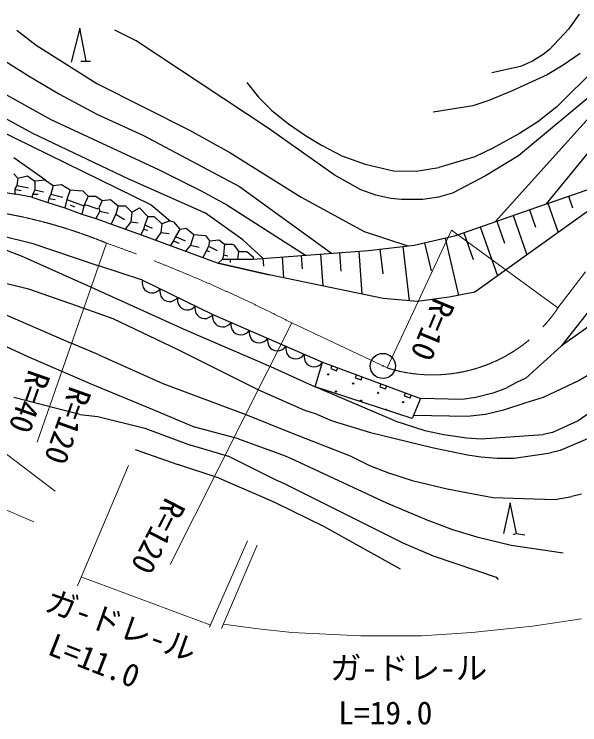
# Model space of a CAD drawing. Units: millimetres, scale not verified. Extents: x 40000 to 680000, y 20000 to 380000.
# Drawn here: x 132478 to 177436, y 259556 to 316081 of the extents above; entities that cross this region are included whole.
import ezdxf
from ezdxf.enums import TextEntityAlignment as Align

# ---------------------------------------------------------------- set-up
doc = ezdxf.new("R2010")
doc.units = ezdxf.units.MM
doc.header["$LTSCALE"] = 1000
doc.linetypes.add('CHAIN', pattern=[18.5, 12, -1.5, 3.5, -1.5])
for name, color, linetype, lineweight in [('M-BGD', 7, 'Continuous', 25), ('M-BMK', 2, 'CHAIN', 13), ('M-BMK-SRVR', 3, 'Continuous', 25), ('M-STR-HTXT', 7, 'Continuous', 13)]:
    doc.layers.add(name, color=color, linetype=linetype, lineweight=lineweight)
doc.styles.add('ＭＳ ゴシック', font='')
doc.styles.get('ＭＳ ゴシック').set_extended_font_data('MS Gothic')

# ---------------------------------------------------------------- blocks, each defined once
blk = doc.blocks.new('BUHIN8')
at = {"layer": 'M-BGD'}
blk.add_lwpolyline([(647, -430), (697, -249), (703, -71), (671, 155), (581, 327), (461, 476), (261, 610), (77, 662), (-117, 679), (-338, 621), (-496, 544), (-647, 430)], dxfattribs=at)
blk = doc.blocks.new('BUHIN9')
at = {"layer": 'M-BGD'}
blk.add_lwpolyline([(677, -412), (721, -226), (721, -44), (679, 185), (580, 357), (451, 505), (242, 633), (51, 679), (-147, 688), (-370, 620), (-528, 535), (-677, 412)], dxfattribs=at)
blk = doc.blocks.new('BUHIN41')
at = {"layer": 'M-BGD'}
blk.add_lwpolyline([(221, -117), (338, 103), (-103, 338), (-221, 117)], dxfattribs=at)

msp = doc.modelspace()

# ---------------------------------------------------------------- linework, layer by layer
at = {"layer": 'M-BGD'}
for p, q in [((177394, 316081), (176547, 314896)), ((137685, 314980), (137008, 312271)), ((138193, 312356), (137685, 314980)), ((176547, 314896), (175023, 313287)), ((132690, 314811), (134214, 313626)), ((142173, 313964), (140479, 314811)), ((152671, 307022), (142173, 313964)), ((134214, 313626), (139040, 310578)), ((175023, 313287), (174515, 312864)), ((180103, 313202), (175616, 308715)), ((130658, 313033), (133621, 311170)), ((174515, 312864), (173669, 312356)), ((177479, 312948), (176124, 312017)), ((137770, 312356), (138193, 312356)), ((138193, 312356), (138532, 312356)), ((173669, 312356), (172737, 311932)), ((128118, 311763), (135399, 307699)), ((172737, 311932), (170451, 311424)), ((176124, 312017), (174854, 311255)), ((133621, 311170), (136077, 309731)), ((174854, 311255), (172060, 309985)), ((139040, 310578), (146406, 306852)), ((150978, 310662), (151909, 309477)), ((172060, 309985), (170197, 309223)), ((178579, 309816), (172568, 304820)), ((136077, 309731), (139040, 308122)), ((151909, 309477), (152925, 308461)), ((170197, 309223), (168927, 308800)), ((133960, 306598), (130235, 308630)), ((168927, 308800), (165795, 308292)), ((175616, 308715), (174092, 307530)), ((128118, 308376), (143358, 300926)), ((139040, 308122), (142765, 306429)), ((152925, 308461), (154280, 307360)), ((178410, 308122), (170705, 299571)), ((135399, 307699), (143951, 303720)), ((174092, 307530), (172653, 306598)), ((157921, 303296), (152671, 307022)), ((154280, 307360), (155635, 306429)), ((141580, 302958), (133960, 306598)), ((142765, 306429), (150385, 302365)), ((146406, 306852), (149623, 305074)), ((155635, 306429), (156905, 305667)), ((172653, 306598), (170536, 305413)), ((156905, 305667), (158513, 304820)), ((170536, 305413), (169097, 304736)), ((178579, 305667), (174769, 301010)), ((149623, 305074), (155296, 301518)), ((158513, 304820), (160376, 304143)), ((169097, 304736), (166241, 303895)), ((172568, 304820), (169943, 303212)), ((134976, 302873), (132436, 304651)), ((160376, 304143), (162636, 303620)), ((143951, 303720), (147337, 302026)), ((162636, 303620), (164427, 303595)), ((164427, 303595), (166241, 303895)), ((132436, 303381), (132775, 303042)), ((132775, 303042), (132690, 302450)), ((132775, 303042), (133537, 303212)), ((133537, 303212), (134129, 302788)), ((160037, 302111), (157921, 303296)), ((169943, 303212), (167319, 301857)), ((132690, 302450), (132521, 302196)), ((132690, 302450), (133621, 302280)), ((134976, 302873), (134129, 302788)), ((134129, 302788), (134129, 302111)), ((134976, 302873), (135569, 302450)), ((135569, 302450), (135399, 301772)), ((135569, 302450), (136246, 302534)), ((136246, 302534), (136923, 302111)), ((147676, 300248), (141580, 302958)), ((174092, 300756), (179003, 302450)), ((129811, 302196), (132605, 301772)), ((132521, 302196), (132521, 301784)), ((133029, 302026), (132605, 302111)), ((134129, 302111), (133960, 301772)), ((134129, 302111), (134807, 301942)), ((136923, 302111), (136669, 301349)), ((136923, 302111), (137939, 302026)), ((137939, 302026), (138363, 301603)), ((147337, 302026), (149369, 300926)), ((150385, 302365), (157692, 297067)), ((161223, 301688), (160037, 302111)), ((167319, 301857), (166218, 301518)), ((180103, 301857), (169097, 293983)), ((133875, 301518), (132605, 301772)), ((133960, 301772), (133875, 301518)), ((133875, 301518), (135145, 301095)), ((133960, 301772), (134383, 301772)), ((135230, 301434), (135145, 301095)), ((135399, 301772), (135230, 301434)), ((135230, 301434), (135738, 301349)), ((135399, 301772), (136331, 301518)), ((136669, 301349), (136500, 300672)), ((136669, 301349), (138024, 300841)), ((138363, 301603), (138024, 300841)), ((138363, 301603), (138955, 301603)), ((138955, 301603), (139463, 301264)), ((139463, 301264), (140141, 301349)), ((140141, 301349), (140733, 300841)), ((155296, 301518), (160291, 298809)), ((162408, 301434), (161223, 301688)), ((163255, 301349), (162408, 301434)), ((164948, 301349), (163255, 301349)), ((166218, 301518), (164948, 301349)), ((176547, 301603), (176864, 300684)), ((135145, 301095), (136500, 300672)), ((136923, 300926), (137262, 300756)), ((138024, 300841), (137855, 300164)), ((138024, 300841), (138193, 300926)), ((138193, 300926), (139125, 300587)), ((139463, 301264), (139209, 300672)), ((140733, 300841), (140564, 300164)), ((140733, 300841), (141326, 300841)), ((141326, 300841), (141834, 300333)), ((143358, 300926), (144882, 299656)), ((149369, 300926), (155620, 296914)), ((167573, 298470), (174092, 300756)), ((174910, 301038), (175711, 298715)), ((136500, 300672), (137855, 300164)), ((137855, 300164), (138955, 299825)), ((139294, 300418), (138955, 299825)), ((139209, 300672), (139294, 300418)), ((139294, 300418), (139971, 300248)), ((140564, 300164), (140174, 299384)), ((140564, 300164), (141241, 299740)), ((141834, 300333), (141749, 299571)), ((141834, 300333), (142427, 300672)), ((142427, 300672), (143104, 299994)), ((150639, 298132), (147676, 300248)), ((173440, 300527), (173922, 299153)), ((138955, 299825), (142935, 298386)), ((143104, 299994), (142850, 299317)), ((143104, 299994), (143612, 299994)), ((143612, 299994), (144205, 299402)), ((144882, 299656), (144205, 299402)), ((144882, 299656), (145136, 299571)), ((170832, 299613), (171447, 297858)), ((172136, 300070), (173233, 296942)), ((141749, 299571), (141303, 298976)), ((141749, 299571), (142342, 299486)), ((142850, 299317), (142765, 298978)), ((142850, 299317), (143443, 299063)), ((144205, 299402), (144120, 298724)), ((145136, 299571), (145644, 298978)), ((145644, 298978), (146152, 299063)), ((146152, 299063), (146745, 298555)), ((169528, 299155), (170892, 295267)), ((128287, 298640), (133029, 296862)), ((131420, 298470), (133875, 297878)), ((142765, 298978), (142540, 298528)), ((142765, 298978), (143104, 298894)), ((144120, 298724), (143705, 298102)), ((144120, 298724), (144797, 298640)), ((145644, 298978), (145305, 298386)), ((146745, 298555), (146491, 297708)), ((146745, 298555), (147676, 298470)), ((147676, 298470), (148015, 298047)), ((160291, 298809), (163768, 297649)), ((164271, 297708), (167573, 298470)), ((168225, 298698), (168973, 296564)), ((142935, 298386), (148692, 296269)), ((145136, 298047), (144884, 297669)), ((145305, 298386), (145136, 298047)), ((145136, 298047), (145559, 297878)), ((145305, 298386), (146067, 298047)), ((148015, 298047), (147930, 297624)), ((148015, 298047), (148777, 298132)), ((148777, 298132), (149200, 297793)), ((152230, 296663), (150639, 298132)), ((165096, 297898), (165611, 295666)), ((166747, 298279), (167801, 293713)), ((133875, 297878), (139125, 296100)), ((146491, 297708), (146101, 297221)), ((146491, 297708), (147168, 297539)), ((147930, 297624), (147761, 297285)), ((147930, 297624), (148607, 297285)), ((149200, 297793), (149115, 296946)), ((149200, 297793), (149793, 297793)), ((149793, 297793), (149962, 297708)), ((149962, 297708), (150301, 297200)), ((160630, 297285), (164271, 297708)), ((161540, 297390), (161768, 295424)), ((163360, 297602), (163862, 293283)), ((133029, 296862), (138532, 294406)), ((147761, 297285), (147476, 296716)), ((147761, 297285), (148015, 297200)), ((149115, 296946), (149031, 296608)), ((149115, 296946), (149454, 296862)), ((150301, 297200), (150226, 296608)), ((150301, 297200), (150978, 297200)), ((150978, 297200), (151486, 296777)), ((151486, 296608), (160630, 297285)), ((151486, 296777), (151486, 296608)), ((153772, 296777), (153896, 295103)), ((155296, 296890), (155374, 295836)), ((156820, 297002), (157008, 294463)), ((158344, 297115), (158454, 295629)), ((159868, 297228), (160120, 293823)), ((149031, 296608), (148692, 296269)), ((152756, 295338), (148692, 296269)), ((148692, 296269), (152756, 295338)), ((149031, 296608), (151486, 296608)), ((149644, 296608), (149644, 296329)), ((152248, 296664), (152293, 296048)), ((127525, 295761), (133621, 294237)), ((142681, 294914), (139125, 296100)), ((161815, 293475), (152756, 295338)), ((142681, 294914), (148269, 292205)), ((133621, 294237), (137939, 292713)), ((138532, 294406), (146152, 290935)), ((169097, 293983), (167065, 293560)), ((179595, 294322), (175955, 289665)), ((164525, 293221), (161815, 293475)), ((167065, 293560), (164525, 293221)), ((130150, 292882), (137008, 289919)), ((181035, 293306), (175977, 289693)), ((137939, 292713), (140310, 291866)), ((140310, 291866), (145475, 289411)), ((148269, 292205), (156989, 288395)), ((128118, 291358), (133621, 288818)), ((146152, 290935), (152841, 288056)), ((139209, 288988), (137008, 289919)), ((145475, 289411), (151909, 286194)), ((175955, 289665), (173161, 287125)), ((139209, 288988), (144289, 286702)), ((133621, 288818), (138701, 286617)), ((156397, 286448), (156989, 288395)), ((156989, 288395), (164779, 285516)), ((152841, 288056), (156397, 286448)), ((179426, 288141), (177394, 286956)), ((138701, 286617), (143443, 284670)), ((144289, 286702), (150893, 284246)), ((172399, 286786), (171467, 286278)), ((173161, 287125), (172399, 286786)), ((177394, 286956), (174515, 285601)), ((151909, 286194), (155550, 284585)), ((164101, 283908), (156397, 286448)), ((162747, 283738), (156397, 286448)), ((171467, 286278), (170536, 285940)), ((137685, 284246), (132436, 285601)), ((164779, 285516), (164101, 283908)), ((168081, 285432), (164779, 285516)), ((169181, 285601), (168081, 285432)), ((170536, 285940), (169181, 285601)), ((174515, 285601), (173161, 285178)), ((173161, 285178), (171383, 284585)), ((179341, 285178), (177309, 283738)), ((143443, 284670), (146829, 283230)), ((155550, 284585), (156397, 284331)), ((156397, 284331), (157751, 283738)), ((171383, 284585), (169943, 284246)), ((137685, 284246), (139125, 284077)), ((139125, 284077), (142850, 283146)), ((150893, 284246), (154449, 282807)), ((168504, 284077), (164208, 284163)), ((169943, 284246), (168504, 284077)), ((150301, 282299), (146829, 283230)), ((157751, 283738), (160799, 282807)), ((162747, 283738), (165117, 282976)), ((177309, 283738), (175277, 282807)), ((142850, 283146), (146491, 281791)), ((154449, 282807), (159191, 280944)), ((160799, 282807), (165710, 281622)), ((165117, 282976), (166641, 282638)), ((166641, 282638), (168419, 282384)), ((169605, 282299), (174515, 282638)), ((175277, 282807), (174515, 282638)), ((179426, 282892), (175870, 281368)), ((150301, 282299), (154026, 280944)), ((168419, 282384), (169605, 282299)), ((149623, 280860), (146491, 281791)), ((165710, 281622), (168504, 281029)), ((142088, 281452), (145475, 280267)), ((154026, 280944), (154788, 280606)), ((159191, 280944), (160715, 280182)), ((168504, 281029), (169605, 280860)), ((172229, 280775), (175108, 281198)), ((175870, 281368), (175108, 281198)), ((149623, 280860), (153179, 279082)), ((154788, 280606), (162069, 277219)), ((169605, 280860), (170875, 280775)), ((170875, 280775), (172229, 280775)), ((148777, 279166), (145475, 280267)), ((160715, 280182), (162239, 279590)), ((162239, 279590), (164101, 278997)), ((148777, 279166), (152502, 277558)), ((153179, 279082), (153941, 278743)), ((153941, 278743), (163424, 274002)), ((164101, 278997), (166895, 278320)), ((166895, 278320), (170536, 277642)), ((152502, 277558), (153264, 277219)), ((170536, 277642), (175447, 277473)), ((175447, 277473), (176801, 277727)), ((177563, 277896), (176801, 277727)), ((153264, 277219), (157074, 275356)), ((162069, 277219), (165287, 275864)), ((171891, 277219), (171383, 274764)), ((172399, 274764), (171891, 277219)), ((165287, 275864), (167319, 275102)), ((157074, 275356), (163170, 271970)), ((167319, 275102), (169266, 274510)), ((172399, 274764), (172145, 274679)), ((172399, 274764), (173076, 274679)), ((169266, 274510), (171975, 273832)), ((163424, 274002), (165795, 272986)), ((171975, 273832), (176124, 273240)), ((165795, 272986), (170790, 271292)), ((170790, 271292), (170959, 271123))]:
    msp.add_line(p, q, dxfattribs=at)
for centre, radius in [((161785, 288103), 22.5), ((157432, 287431), 50), ((159422, 286696), 50), ((158059, 286068), 50), ((161412, 285960), 50), ((160049, 285333), 50), ((163401, 285225), 50)]:
    msp.add_circle(centre, radius, dxfattribs=at)
msp.add_arc((162039, 284598), 50, 330.3375, 173.1679, dxfattribs=at)
at = {"layer": 'M-BMK'}
for p, q in [((175701, 292713), (177902, 295592)), ((154534, 291528), (162125, 287943))]:
    msp.add_line(p, q, dxfattribs=at)
for centre, radius, start, end in [((124617, 260872), 40000, 67.6903, 92.263), ((99774, 184750), 120000, 62.84964, 70.51498), ((165729, 299389), 12000, 252.5232, 326.1968)]:
    msp.add_arc(centre, radius, start, end, dxfattribs=at)
at = {"layer": 'M-BMK-SRVR'}
msp.add_circle((161785, 288103), 1000, dxfattribs=at)
at = {"layer": 'M-STR-HTXT'}
for p, q in [((162125, 287943), (167234, 298894)), ((167234, 298894), (175701, 292713)), ((139802, 297878), (134299, 282045)), ((135738, 278150), (112455, 295761)), ((154534, 291528), (144882, 272308)), ((107713, 286956), (134045, 275695)), ((141563, 280170), (137516, 270615)), ((151030, 274188), (148015, 267313)), ((148946, 267228), (151797, 273855)), ((137855, 271292), (148099, 267482)), ((177563, 267990), (173669, 267398)), ((149115, 267567), (151655, 267228)), ((173669, 267398), (168843, 266890)), ((154534, 266890), (151655, 267228)), ((160037, 266636), (154534, 266890)), ((168843, 266890), (164863, 266636)), ((164863, 266636), (160037, 266636))]:
    msp.add_line(p, q, dxfattribs=at)

# ---------------------------------------------------------------- block references
at = {"rotation": 187.74049}
for name, p in [('BUHIN8', (143379, 294575)), ('BUHIN8', (144776, 293898)), ('BUHIN8', (146173, 293220)), ('BUHIN8', (147570, 292543)), ('BUHIN9', (148995, 291887)), ('BUHIN9', (150449, 291252)), ('BUHIN9', (151902, 290617)), ('BUHIN9', (153355, 289982)), ('BUHIN9', (154809, 289347)), ('BUHIN9', (156262, 288712)), ('BUHIN41', (157962, 288035)), ('BUHIN41', (159910, 287315)), ('BUHIN41', (161857, 286595)), ('BUHIN41', (163805, 285875))]:
    msp.add_blockref(name, p, dxfattribs=at)

# ---------------------------------------------------------------- texts
at = {"layer": 'M-STR-HTXT', "style": 'ＭＳ ゴシック'}
for s, rotation, p in [('R=10', 247.511, (165343, 293845)), ('R=40', 250.7, (133136, 288081)), ('R=120', 250.4, (136403, 286766)), ('R=120', 243, (144039, 277984)), ('ガ-ドレ-ル', 340.5, (134605, 268174)), ('L=11.0', 338.5, (134828, 264674))]:
    msp.add_text(s, height=1833, rotation=rotation, dxfattribs=at).set_placement(p, align=Align.BOTTOM_LEFT)
for s, p in [('ガ-ドレ-ル', (157587, 262613)), ('L=19.0', (158241, 259036))]:
    msp.add_text(s, height=1833, dxfattribs=at).set_placement(p, align=Align.BOTTOM_LEFT)

doc.saveas('drawing.dxf')
